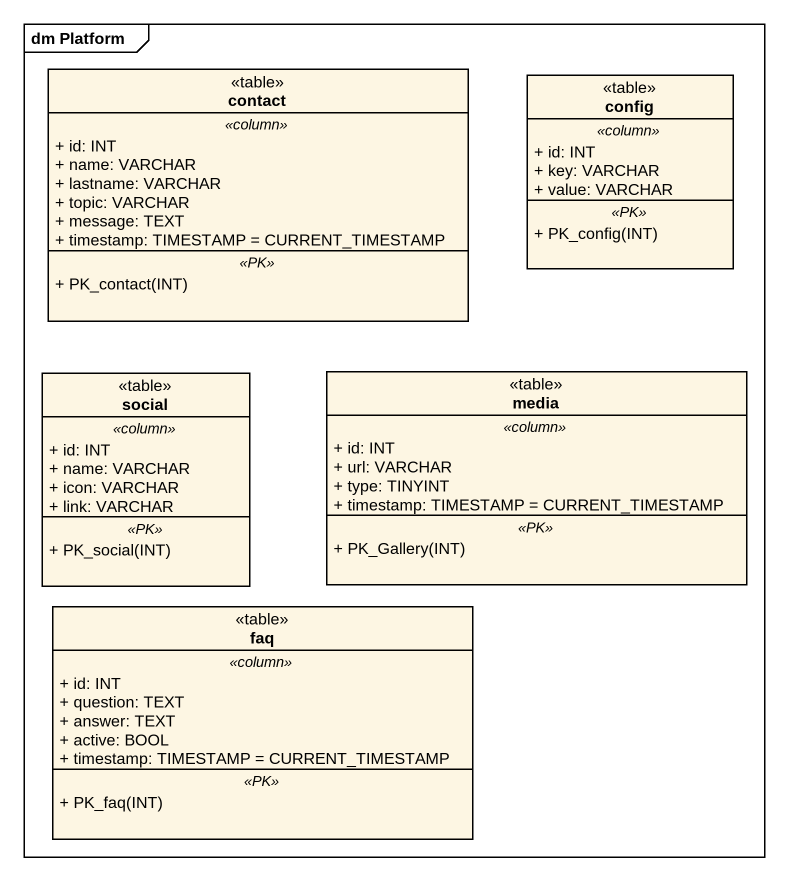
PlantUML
@startuml
mainframe dm Platform
hide circle
hide empty members
skinparam classAttributeIconSize 0
class contact <<table>> {
  .. <<column>> ..
  + id: INT
  + name: VARCHAR
  + lastname: VARCHAR
  + topic: VARCHAR
  + message: TEXT
  + timestamp: TIMESTAMP = CURRENT_TIMESTAMP
  .. <<PK>> ..
  + PK_contact(INT)
}
class config <<table>> {
  .. <<column>> ..
  + id: INT
  + key: VARCHAR
  + value: VARCHAR
  .. <<PK>> ..
  + PK_config(INT)
}
class social <<table>> {
  .. <<column>> ..
  + id: INT
  + name: VARCHAR
  + icon: VARCHAR
  + link: VARCHAR
  .. <<PK>> ..
  + PK_social(INT)
}
class media <<table>> {
  .. <<column>> ..
  + id: INT
  + url: VARCHAR
  + type: TINYINT
  + timestamp: TIMESTAMP = CURRENT_TIMESTAMP
  .. <<PK>> ..
  + PK_Gallery(INT)
}
class faq <<table>> {
  .. <<column>> ..
  + id: INT
  + question: TEXT
  + answer: TEXT
  + active: BOOL
  + timestamp: TIMESTAMP = CURRENT_TIMESTAMP
  .. <<PK>> ..
  + PK_faq(INT)
}
@enduml
